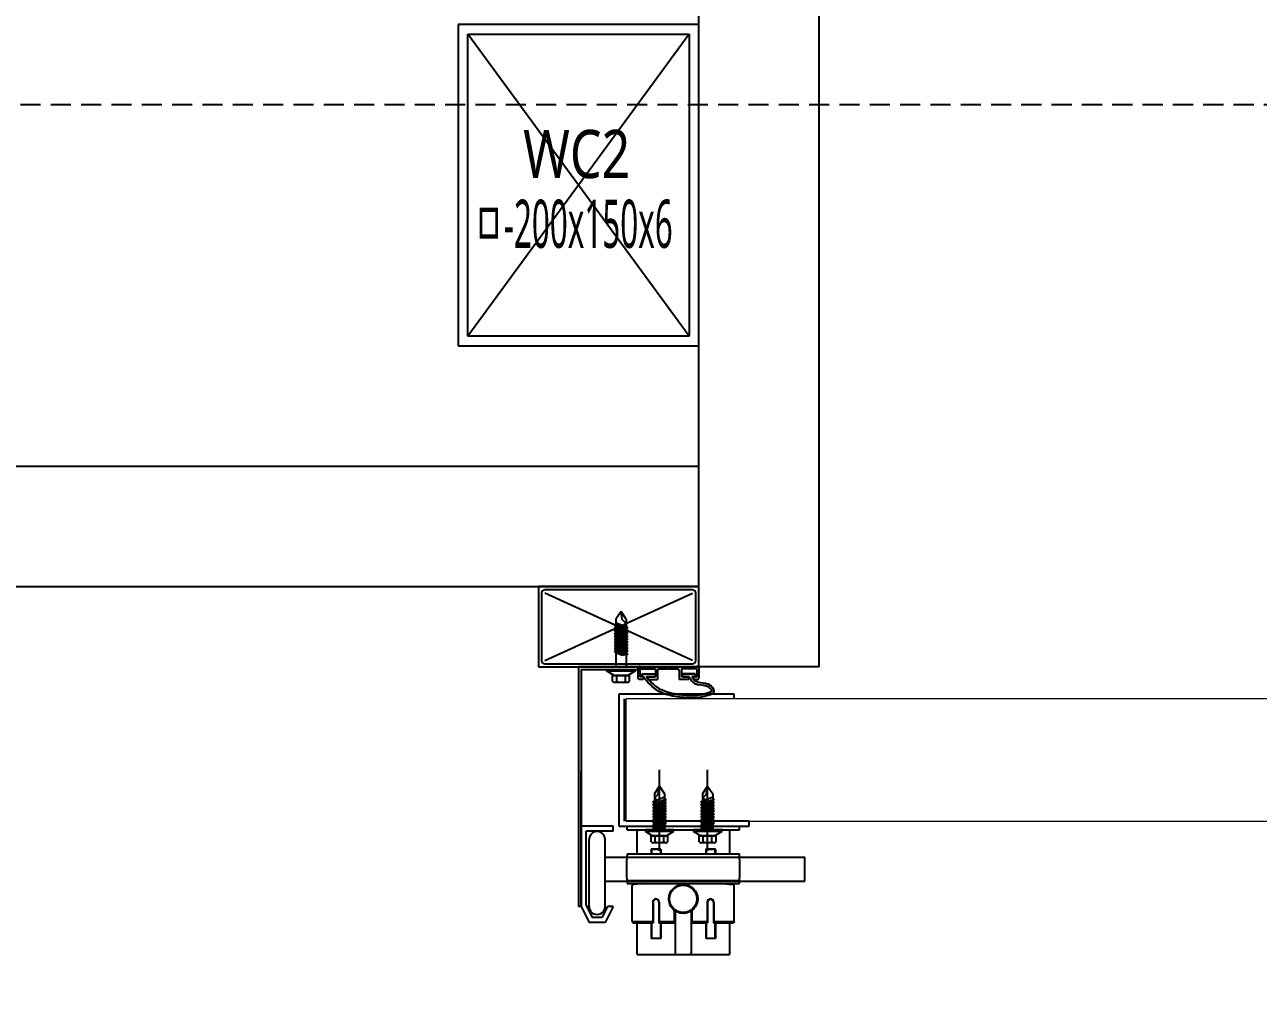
# Model space of a CAD drawing. Header units: millimetres. Extents: x 13515 to 183937, y -33900 to -660.
# Drawn here: x 119939.19 to 119951.22, y -19629.36 to -19620 of the extents above; entities that cross this region are included whole.
import ezdxf
from ezdxf.enums import TextEntityAlignment as Align

# ---------------------------------------------------------------- set-up
doc = ezdxf.new("R2010")
doc.units = ezdxf.units.MM
doc.header["$LTSCALE"] = 100
doc.header["$MEASUREMENT"] = 0
doc.header["$PDSIZE"] = -10
doc.linetypes.add('HIDDEN2', pattern=[0.1875, 0.125, -0.0625])
doc.layers.get('0').update_dxf_attribs({"linetype": 'CONTINUOUS'})
doc.layers.get('Defpoints').update_dxf_attribs({"color": 171, "linetype": 'CONTINUOUS'})
for name, color, linetype in [('ELE9', 9, 'CONTINUOUS'), ('FIN(패널-T75 글라스울)', 6, 'CONTINUOUS'), ('h COLUMN', 252, 'CONTINUOUS'), ('OVERHEAD DOOR - 1', 4, 'CONTINUOUS'), ('OVERHEAD DOOR - ETC', 252, 'CONTINUOUS')]:
    doc.layers.add(name, color=color, linetype=linetype)
doc.styles.add('TE', font='malgun_0.ttf')

# ---------------------------------------------------------------- blocks, each defined once
blk = doc.blocks.new('*U142')
at = {"color": 0, "linetype": 'ByBlock'}
for p, q in [((100, 75), (-100, 75)), ((-100, 75), (-100, -75)), ((100, -75), (100, 75)), ((-94, 69), (94, 69)), ((-94, -69), (-94, 69)), ((94, 69), (94, -69)), ((94, -69), (-94, -69)), ((-100, -75), (100, -75))]:
    blk.add_line(p, q, dxfattribs=at)
at = {"layer": 'Defpoints'}
blk.add_point((0, 0), dxfattribs=at)
blk = doc.blocks.new('WC2')
at = {"layer": 'h COLUMN', "ltscale": 0.1}
for p, q in [((69, -94), (-69, 94)), ((69, 94), (-69, -94))]:
    blk.add_line(p, q, dxfattribs=at)
at = {"layer": 'h COLUMN', "ltscale": 0.1, "rotation": 90}
blk.add_blockref('*U142', (0, 0), dxfattribs=at)
at = {"layer": 'Defpoints', "style": 'TE'}
for s, width, p in [('WC2', 0.8, (-34.44, 19.44)), ('ㅁ-200x150x6', 0.5, (-65.31, -24.04))]:
    blk.add_text(s, height=30, dxfattribs=dict(at, width=width)).set_placement(p, align=Align.MIDDLE_LEFT)
blk = doc.blocks.new('지상1층 WC 배치')
at = {"ltscale": 10000}
blk.add_blockref('WC2', (101300, -26650), dxfattribs=at)
blk = doc.blocks.new('A$Ca9da7916')
at = {"layer": 'OVERHEAD DOOR - ETC'}
h = blk.add_hatch(color=256, dxfattribs=at)
h.dxf.hatch_style = 1
edge = h.paths.add_edge_path()
edge.add_line((708.3, 7672.69), (708.3, 7670.69))
edge.add_spline(control_points=[(708.3, 7670.69), (708.83, 7671.02), (709.36, 7671.34), (709.8, 7671.69)], knot_values=[0, 0, 0, 0, 1.802776, 1.802776, 1.802776, 1.802776], degree=3, periodic=0)
edge.add_line((709.8, 7671.69), (710.01, 7671.97))
edge.add_line((710.01, 7671.97), (710.74, 7672.44))
edge.add_line((710.74, 7672.44), (711.08, 7673.32))
edge.add_line((711.08, 7673.32), (711.49, 7674.59))
edge.add_spline(control_points=[(711.49, 7674.59), (711.98, 7678.77), (712.56, 7683.66), (718.5, 7684.67), (720.03, 7680.4), (721.2, 7675.79), (721.61, 7668.04), (720.76, 7662.41), (720.23, 7658.89)], knot_values=[0, 0, 0, 0, 10.510022, 12.30215, 15.888405, 21.408051, 27.790202, 38.523805, 38.523805, 38.523805, 38.523805], degree=3, periodic=0)
edge.add_spline(control_points=[(720.23, 7658.89), (720.23, 7658.87), (719.57, 7655.66), (717.24, 7648.12), (711.5, 7643.09), (708.3, 7640.29)], knot_values=[81.368069, 81.368069, 81.368069, 81.368069, 81.427954, 91.382666, 103.911951, 103.911951, 103.911951, 103.911951], degree=3, periodic=0)
edge.add_line((708.3, 7640.29), (708.3, 7639.69))
edge.add_line((708.3, 7639.69), (706.3, 7639.69))
edge.add_line((706.3, 7639.69), (706.3, 7647.69))
edge.add_line((706.3, 7647.69), (708.3, 7647.69))
edge.add_line((708.3, 7647.69), (708.3, 7642.29))
edge.add_spline(control_points=[(708.3, 7642.29), (708.68, 7642.62), (709.06, 7642.96), (709.43, 7643.29)], knot_values=[101.110526, 101.110526, 101.110526, 101.110526, 102.614786, 102.614786, 102.614786, 102.614786], degree=3, periodic=0)
edge.add_line((709.43, 7643.29), (709.8, 7643.29))
edge.add_line((709.8, 7643.29), (709.8, 7643.63))
edge.add_spline(control_points=[(709.8, 7643.63), (709.91, 7643.73), (710.01, 7643.83), (711.3, 7645.02), (712.42, 7646.13), (713.91, 7647.88), (714.38, 7648.48), (715.24, 7649.72), (715.63, 7650.35), (716.84, 7652.61), (717.51, 7654.36), (718.28, 7657.05), (718.5, 7657.95), (718.72, 7658.95), (718.74, 7659.05), (718.76, 7659.15)], knot_values=[81.408921, 81.408921, 81.408921, 81.408921, 81.846453, 81.846453, 86.724969, 86.724969, 89.164228, 89.164228, 91.603486, 91.603486, 97.394899, 97.394899, 100.290605, 100.290605, 100.605478, 100.605478, 100.605478, 100.605478], degree=3, periodic=0)
edge.add_spline(control_points=[(718.76, 7659.15), (718.92, 7659.95), (719.06, 7660.74), (719.36, 7662.71), (719.49, 7663.87), (719.64, 7665.66), (719.69, 7666.28), (719.73, 7666.89)], knot_values=[72.981686, 72.981686, 72.981686, 72.981686, 75.56252, 75.56252, 79.405214, 79.405214, 81.408921, 81.408921, 81.408921, 81.408921], degree=3, periodic=0)
edge.add_spline(control_points=[(719.73, 7666.89), (719.79, 7667.71), (719.84, 7668.53), (719.86, 7669.44), (719.87, 7669.52), (719.87, 7669.61)], knot_values=[24.457688, 24.457688, 24.457688, 24.457688, 26.980257, 26.980257, 27.239597, 27.239597, 27.239597, 27.239597], degree=3, periodic=0)
edge.add_spline(control_points=[(719.87, 7669.61), (719.89, 7670.48), (719.88, 7671.37), (719.79, 7673.28), (719.7, 7674.31), (719.42, 7676.28), (719.24, 7677.21), (718.88, 7678.68), (718.74, 7679.17), (718.51, 7679.95), (718.43, 7680.22), (718.26, 7680.76), (718.17, 7681.04), (717.99, 7681.58), (717.89, 7681.83), (717.7, 7682.27), (717.6, 7682.45), (717.42, 7682.71), (717.34, 7682.78), (717.28, 7682.83), (717.27, 7682.84), (717.25, 7682.85), (717.24, 7682.85), (717.17, 7682.86), (717.07, 7682.87), (716.84, 7682.84), (716.7, 7682.82), (716.44, 7682.73), (716.33, 7682.68), (716.03, 7682.52), (715.88, 7682.39), (715.58, 7682.06), (715.44, 7681.84), (714.55, 7681.5), (714.39, 7680.86), (713.97, 7680.1), (713.65, 7679.43), (713.54, 7678.39), (713.4, 7677.84), (712.91, 7674.04)], knot_values=[0, 0, 0, 0, 2.699013, 2.699013, 5.918469, 5.918469, 9.137924, 9.137924, 10.747652, 10.747652, 11.552515, 11.552515, 12.357379, 12.357379, 13.187027, 13.187027, 14.016674, 14.016674, 14.846322, 14.846322, 15.271824, 15.271824, 15.697327, 15.697327, 16.368626, 16.368626, 17.039926, 17.039926, 17.711225, 17.711225, 18.939482, 18.939482, 20.167739, 20.167739, 21.883718, 21.883718, 23.599698, 23.599698, 24.457688, 24.457688, 24.457688, 24.457688], degree=3, periodic=0)
edge.add_spline(control_points=[(712.91, 7674.04), (712.78, 7673.46), (712.58, 7672.89), (712.08, 7671.99), (711.84, 7671.65), (711.42, 7671.16), (711.27, 7671), (710.95, 7670.7), (710.78, 7670.55), (710.3, 7670.18), (709.98, 7669.97), (709.47, 7669.65), (709.27, 7669.53), (708.3, 7668.69)], knot_values=[0, 0, 0, 0, 1.654202, 1.654202, 2.776859, 2.776859, 3.338188, 3.338188, 3.899517, 3.899517, 4.888564, 4.888564, 5.545615, 5.545615, 5.545615, 5.545615], degree=3, periodic=0)
edge.add_line((708.3, 7668.69), (708.3, 7664.69))
edge.add_line((708.3, 7664.69), (706.3, 7664.69))
edge.add_line((706.3, 7664.69), (706.3, 7672.69))
edge.add_line((706.3, 7672.69), (708.3, 7672.69))
at = {"layer": 'FIN(패널-T75 글라스울)'}
for p, q in [((702, 7750), (227, 7750)), ((702, 7750), (702, 7675)), ((702, 7675), (227, 7675)), ((577, 6725), (577, 7675)), ((652, 6725), (652, 7675))]:
    blk.add_line(p, q, dxfattribs=at)
at = {"layer": 'OVERHEAD DOOR - 1', "lineweight": 0}
for p, q in [((722, 10170.4), (722, 7629.6)), ((798, 7629.6), (798, 10170.4)), ((798, 7629.6), (722, 7629.6))]:
    blk.add_line(p, q, dxfattribs=at)
at = {"layer": 'OVERHEAD DOOR - ETC'}
for p, q in [((835.5, 7740.91), (820.5, 7740.91)), ((820.5, 7700.25), (820.5, 7740.91)), ((835.5, 7700.25), (835.5, 7740.91)), ((798, 7706.24), (798, 7629.6)), ((801.2, 7706.24), (798, 7706.24)), ((801.2, 7625.4), (801.2, 7706.24)), ((801.2, 7630.25), (801.2, 7700.25)), ((803.5, 7700.25), (801.2, 7700.25)), ((803.5, 7630.25), (803.5, 7700.25)), ((818.5, 7630.25), (818.5, 7700.25)), ((820.5, 7630.65), (820.5, 7700.25)), ((820.5, 7630.25), (820.5, 7700.25)), ((835, 7630.25), (835, 7700.25)), ((835.5, 7630.65), (835.5, 7700.25)), ((837, 7630.25), (837, 7700.25)), ((718.8, 7625.4), (718.8, 7696.79)), ((718.8, 7696.79), (722, 7696.79)), ((803.5, 7694), (818.5, 7694)), ((803.5, 7694), (804.5, 7694)), ((837, 7689.58), (837.45, 7696.24)), ((837.12, 7694), (837, 7694)), ((860.5, 7697), (838.41, 7697)), ((860.5, 7684.05), (860.5, 7697)), ((860.5, 7697), (861.5, 7696.53)), ((861.5, 7684.05), (861.5, 7696.53)), ((861.5, 7694), (881.2, 7694)), ((881.2, 7636.5), (881.2, 7694)), ((776.33, 7680.45), (781.13, 7683.6)), ((781.13, 7683.6), (784.6, 7683.6)), ((783.17, 7683.6), (784.98, 7679.31)), ((784.6, 7684.6), (783.8, 7683.6)), ((784.2, 7683.6), (784.6, 7684.6)), ((784.6, 7684.6), (788.02, 7676.3)), ((784.6, 7684.6), (788.02, 7676.3)), ((784.6, 7683.6), (784.6, 7684.6)), ((784.6, 7684.6), (785.41, 7683.6)), ((787.22, 7677.3), (784.6, 7683.6)), ((785.41, 7683.6), (786.44, 7683.6)), ((785.41, 7683.6), (788.02, 7677.3)), ((786.44, 7684.6), (785.63, 7683.6)), ((786.04, 7683.6), (786.44, 7684.6)), ((786.44, 7684.6), (789.86, 7676.3)), ((786.44, 7684.6), (789.86, 7676.3)), ((786.44, 7683.6), (786.44, 7684.6)), ((786.44, 7684.6), (787.24, 7683.6)), ((789.05, 7677.3), (786.44, 7683.6)), ((787.24, 7683.6), (788.27, 7683.6)), ((787.24, 7683.6), (789.86, 7677.3)), ((788.27, 7684.6), (787.47, 7683.6)), ((787.87, 7683.6), (788.27, 7684.6)), ((788.27, 7684.6), (791.69, 7676.3)), ((788.27, 7684.6), (791.69, 7676.3)), ((788.27, 7683.6), (788.27, 7684.6)), ((788.27, 7684.6), (789.07, 7683.6)), ((790.88, 7677.3), (788.27, 7683.6)), ((789.07, 7683.6), (790.1, 7683.6)), ((789.07, 7683.6), (791.69, 7677.3)), ((790.1, 7684.6), (789.3, 7683.6)), ((789.7, 7683.6), (790.1, 7684.6)), ((790.1, 7684.6), (793.52, 7676.3)), ((790.1, 7684.6), (793.52, 7676.3)), ((790.1, 7683.6), (790.1, 7684.6)), ((790.1, 7684.6), (790.91, 7683.6)), ((792.72, 7677.3), (790.1, 7683.6)), ((790.91, 7683.6), (791.94, 7683.6)), ((790.91, 7683.6), (793.52, 7677.3)), ((791.94, 7684.6), (791.13, 7683.6)), ((791.53, 7683.6), (791.94, 7684.6)), ((791.94, 7684.6), (795.35, 7676.3)), ((791.94, 7684.6), (795.35, 7676.3)), ((791.94, 7683.6), (791.94, 7684.6)), ((791.94, 7684.6), (792.74, 7683.6)), ((794.55, 7677.3), (791.94, 7683.6)), ((792.74, 7683.6), (793.77, 7683.6)), ((792.74, 7683.6), (795.35, 7677.3)), ((793.77, 7684.6), (792.97, 7683.6)), ((793.37, 7683.6), (793.77, 7684.6)), ((793.77, 7684.6), (797.19, 7676.3)), ((793.77, 7684.6), (797.19, 7676.3)), ((793.77, 7683.6), (793.77, 7684.6)), ((793.77, 7684.6), (794.57, 7683.6)), ((796.38, 7677.3), (793.77, 7683.6)), ((794.57, 7683.6), (795.6, 7683.6)), ((794.57, 7683.6), (797.19, 7677.3)), ((795.6, 7684.6), (794.8, 7683.6)), ((795.2, 7683.6), (795.6, 7684.6)), ((795.6, 7684.6), (799.02, 7676.3)), ((795.6, 7684.6), (799.02, 7676.3)), ((795.6, 7683.6), (795.6, 7684.6)), ((795.6, 7684.6), (796.41, 7683.6)), ((798.22, 7677.3), (795.6, 7683.6)), ((796.41, 7683.6), (797.44, 7683.6)), ((796.41, 7683.6), (799.02, 7677.3)), ((797.44, 7684.6), (796.63, 7683.6)), ((797.03, 7683.6), (797.44, 7684.6)), ((797.44, 7684.6), (800.85, 7676.3)), ((797.44, 7684.6), (800.85, 7676.3)), ((797.44, 7683.6), (797.44, 7684.6)), ((797.44, 7684.6), (798.24, 7683.6)), ((800.05, 7677.3), (797.44, 7683.6)), ((798.24, 7683.6), (799.27, 7683.6)), ((798.24, 7683.6), (800.85, 7677.3)), ((799.27, 7684.6), (798.46, 7683.6)), ((798.87, 7683.6), (799.27, 7684.6)), ((799.27, 7684.6), (802.69, 7676.3)), ((799.27, 7684.6), (802.69, 7676.3)), ((799.27, 7683.6), (799.27, 7684.6)), ((799.27, 7684.6), (800.07, 7683.6)), ((801.88, 7677.3), (799.27, 7683.6)), ((800.07, 7683.6), (801.1, 7683.6)), ((800.07, 7683.6), (802.69, 7677.3)), ((801.1, 7684.6), (800.3, 7683.6)), ((800.7, 7683.6), (801.1, 7684.6)), ((801.1, 7684.6), (803.5, 7678.7)), ((801.1, 7683.6), (801.1, 7684.6)), ((801.1, 7684.6), (801.91, 7683.6)), ((803.5, 7677.82), (801.1, 7683.6)), ((801.91, 7683.6), (803.5, 7683.6)), ((801.91, 7683.6), (803.5, 7679.75)), ((804.3, 7689.45), (803.5, 7689.45)), ((803.5, 7689.45), (803.5, 7671.45)), ((807.3, 7684.75), (804.3, 7689.45)), ((804.3, 7689.45), (804.3, 7671.45)), ((804.3, 7671.45), (804.3, 7689.45)), ((811, 7685.7), (807.3, 7685.7)), ((807.3, 7685.7), (807.3, 7675.2)), ((807.3, 7676.15), (807.3, 7684.75)), ((811.5, 7684.52), (811.5, 7676.38)), ((815.5, 7685.25), (815.5, 7679.25)), ((815.5, 7685.25), (818.5, 7685.25)), ((815.75, 7685), (815.75, 7679.5)), ((815.75, 7685), (818.5, 7685)), ((848.5, 7684.25), (861.5, 7684.25)), ((848.5, 7684.05), (861.5, 7684.05)), ((861.5, 7685.25), (871.2, 7685.25)), ((861.5, 7685), (870.95, 7685)), ((870.95, 7679.5), (870.95, 7685)), ((871.2, 7685.25), (871.2, 7679.25)), ((816.5, 7680.45), (766.15, 7680.45)), ((781.31, 7679.72), (776.33, 7680.45)), ((781.13, 7677.3), (776.33, 7680.45)), ((781.13, 7677.3), (785.39, 7677.3)), ((783.81, 7677.3), (781.31, 7679.72)), ((784.98, 7679.31), (783.81, 7677.3)), ((784.95, 7679.31), (786.19, 7676.3)), ((784.95, 7679.31), (786.19, 7676.3)), ((784.95, 7678.31), (784.95, 7679.31)), ((784.95, 7679.31), (785.75, 7678.31)), ((785.39, 7677.3), (784.95, 7678.31)), ((786.19, 7676.3), (785.39, 7677.3)), ((785.75, 7678.31), (786.19, 7677.3)), ((786.19, 7677.3), (787.22, 7677.3)), ((786.59, 7677.3), (786.19, 7676.3)), ((786.19, 7676.3), (786.99, 7677.3)), ((786.19, 7677.3), (786.19, 7676.3)), ((788.02, 7676.3), (787.22, 7677.3)), ((788.02, 7677.3), (789.05, 7677.3)), ((788.42, 7677.3), (788.02, 7676.3)), ((788.02, 7676.3), (788.83, 7677.3)), ((788.02, 7677.3), (788.02, 7676.3)), ((789.86, 7676.3), (789.05, 7677.3)), ((789.86, 7677.3), (790.88, 7677.3)), ((790.26, 7677.3), (789.86, 7676.3)), ((789.86, 7676.3), (790.66, 7677.3)), ((789.86, 7677.3), (789.86, 7676.3)), ((791.69, 7676.3), (790.88, 7677.3)), ((791.69, 7677.3), (792.72, 7677.3)), ((792.09, 7677.3), (791.69, 7676.3)), ((791.69, 7676.3), (792.49, 7677.3)), ((791.69, 7677.3), (791.69, 7676.3)), ((793.52, 7676.3), (792.72, 7677.3)), ((793.52, 7677.3), (794.55, 7677.3)), ((793.92, 7677.3), (793.52, 7676.3)), ((793.52, 7676.3), (794.33, 7677.3)), ((793.52, 7677.3), (793.52, 7676.3)), ((795.35, 7676.3), (794.55, 7677.3)), ((795.35, 7677.3), (796.38, 7677.3)), ((795.76, 7677.3), (795.35, 7676.3)), ((795.35, 7676.3), (796.16, 7677.3)), ((795.35, 7677.3), (795.35, 7676.3)), ((797.19, 7676.3), (796.38, 7677.3)), ((797.19, 7677.3), (798.22, 7677.3)), ((797.59, 7677.3), (797.19, 7676.3)), ((797.19, 7676.3), (797.99, 7677.3)), ((797.19, 7677.3), (797.19, 7676.3)), ((799.02, 7676.3), (798.22, 7677.3)), ((799.02, 7677.3), (800.05, 7677.3)), ((799.42, 7677.3), (799.02, 7676.3)), ((799.02, 7676.3), (799.82, 7677.3)), ((799.02, 7677.3), (799.02, 7676.3)), ((800.85, 7676.3), (800.05, 7677.3)), ((800.85, 7677.3), (801.88, 7677.3)), ((801.26, 7677.3), (800.85, 7676.3)), ((800.85, 7676.3), (801.66, 7677.3)), ((800.85, 7677.3), (800.85, 7676.3)), ((802.69, 7676.3), (801.88, 7677.3)), ((802.69, 7677.3), (803.5, 7677.3)), ((803.09, 7677.3), (802.69, 7676.3)), ((802.69, 7676.3), (803.49, 7677.3)), ((802.69, 7677.3), (802.69, 7676.3)), ((804.3, 7671.45), (807.3, 7676.15)), ((811, 7683.16), (807.3, 7683.16)), ((811, 7677.74), (807.3, 7677.74)), ((815.5, 7679.25), (818.5, 7679.25)), ((815.75, 7679.5), (818.5, 7679.5)), ((848.5, 7680.45), (861.5, 7680.45)), ((848.5, 7680.25), (861.5, 7680.25)), ((860.5, 7670.75), (860.5, 7680.45)), ((861.5, 7670.75), (861.5, 7680.45)), ((861.5, 7679.5), (870.95, 7679.5)), ((861.5, 7679.25), (871.2, 7679.25)), ((702, 7675), (652, 7675)), ((652, 7675), (652, 7575)), ((654, 7671), (654, 7579)), ((698, 7673), (656, 7673)), ((698, 7579), (656, 7671)), ((698, 7671), (656, 7579)), ((700, 7579), (700, 7671)), ((702, 7575), (702, 7675)), ((702, 7674.99), (708.8, 7674.99)), ((702, 7674.99), (702, 7674.55)), ((702, 7673.44), (702, 7638.55)), ((703.3, 7673.69), (708.3, 7673.69)), ((703.3, 7673.69), (703.3, 7664.09)), ((706.3, 7672.69), (706.3, 7664.69)), ((706.3, 7672.69), (708.3, 7672.69)), ((706.3, 7672.69), (708.3, 7672.69)), ((706.3, 7664.69), (706.3, 7672.69)), ((706.3, 7672.69), (708.3, 7672.69)), ((706.3, 7664.69), (706.3, 7672.69)), ((708.3, 7671.69), (708.3, 7673.69)), ((708.3, 7670.69), (708.3, 7672.69)), ((708.3, 7672.69), (708.3, 7670.69)), ((708.3, 7672.69), (708.3, 7670.69)), ((708.3, 7671.69), (709.8, 7671.69)), ((708.3, 7668.69), (708.3, 7664.09)), ((708.3, 7668.69), (709.8, 7668.69)), ((708.3, 7664.69), (708.3, 7668.69)), ((708.3, 7668.69), (708.3, 7664.69)), ((708.3, 7668.69), (708.3, 7664.69)), ((709.8, 7671.69), (709.8, 7673.99)), ((710.01, 7671.97), (709.8, 7671.69)), ((709.8, 7668.69), (709.8, 7662.79)), ((710.74, 7672.44), (710.01, 7671.97)), ((711.08, 7673.32), (710.74, 7672.44)), ((711.49, 7674.59), (711.08, 7673.32)), ((803.5, 7671.45), (804.3, 7671.45)), ((811, 7675.2), (807.3, 7675.2)), ((861.5, 7670.75), (853.63, 7670.75)), ((853.98, 7670.25), (880.2, 7670.25)), ((881.2, 7661.25), (881.2, 7669.25)), ((703.3, 7664.09), (708.3, 7664.09)), ((703.3, 7656.49), (703.3, 7661.79)), ((704.3, 7662.79), (709.8, 7662.79)), ((706.3, 7664.69), (708.3, 7664.69)), ((708.3, 7664.69), (706.3, 7664.69)), ((708.3, 7664.69), (706.3, 7664.69)), ((703, 7655.99), (703.3, 7656.49)), ((703.3, 7655.49), (703, 7655.99)), ((703.3, 7650.19), (703.3, 7655.49)), ((776.33, 7650.45), (781.13, 7653.6)), ((781.13, 7653.6), (784.6, 7653.6)), ((783.17, 7653.6), (784.98, 7649.31)), ((784.6, 7654.6), (783.8, 7653.6)), ((784.2, 7653.6), (784.6, 7654.6)), ((784.6, 7654.6), (788.02, 7646.3)), ((784.6, 7654.6), (788.02, 7646.3)), ((784.6, 7653.6), (784.6, 7654.6)), ((784.6, 7654.6), (785.41, 7653.6)), ((787.22, 7647.3), (784.6, 7653.6)), ((785.41, 7653.6), (786.44, 7653.6)), ((785.41, 7653.6), (788.02, 7647.3)), ((786.44, 7654.6), (785.63, 7653.6)), ((786.04, 7653.6), (786.44, 7654.6)), ((786.44, 7654.6), (789.86, 7646.3)), ((786.44, 7654.6), (789.86, 7646.3)), ((786.44, 7653.6), (786.44, 7654.6)), ((786.44, 7654.6), (787.24, 7653.6)), ((789.05, 7647.3), (786.44, 7653.6)), ((787.24, 7653.6), (788.27, 7653.6)), ((787.24, 7653.6), (789.86, 7647.3)), ((788.27, 7654.6), (787.47, 7653.6)), ((787.87, 7653.6), (788.27, 7654.6)), ((788.27, 7654.6), (791.69, 7646.3)), ((788.27, 7654.6), (791.69, 7646.3)), ((788.27, 7653.6), (788.27, 7654.6)), ((788.27, 7654.6), (789.07, 7653.6)), ((790.88, 7647.3), (788.27, 7653.6)), ((789.07, 7653.6), (790.1, 7653.6)), ((789.07, 7653.6), (791.69, 7647.3)), ((790.1, 7654.6), (789.3, 7653.6)), ((789.7, 7653.6), (790.1, 7654.6)), ((790.1, 7654.6), (793.52, 7646.3)), ((790.1, 7654.6), (793.52, 7646.3)), ((790.1, 7653.6), (790.1, 7654.6)), ((790.1, 7654.6), (790.91, 7653.6)), ((792.72, 7647.3), (790.1, 7653.6)), ((790.91, 7653.6), (791.94, 7653.6)), ((790.91, 7653.6), (793.52, 7647.3)), ((791.94, 7654.6), (791.13, 7653.6)), ((791.53, 7653.6), (791.94, 7654.6)), ((791.94, 7654.6), (795.35, 7646.3)), ((791.94, 7654.6), (795.35, 7646.3)), ((791.94, 7653.6), (791.94, 7654.6)), ((791.94, 7654.6), (792.74, 7653.6)), ((794.55, 7647.3), (791.94, 7653.6)), ((792.74, 7653.6), (793.77, 7653.6)), ((792.74, 7653.6), (795.35, 7647.3)), ((793.77, 7654.6), (792.97, 7653.6)), ((793.37, 7653.6), (793.77, 7654.6)), ((793.77, 7654.6), (797.19, 7646.3)), ((793.77, 7654.6), (797.19, 7646.3)), ((793.77, 7653.6), (793.77, 7654.6)), ((793.77, 7654.6), (794.57, 7653.6)), ((796.38, 7647.3), (793.77, 7653.6)), ((794.57, 7653.6), (795.6, 7653.6)), ((794.57, 7653.6), (797.19, 7647.3)), ((795.6, 7654.6), (794.8, 7653.6)), ((795.2, 7653.6), (795.6, 7654.6)), ((795.6, 7654.6), (799.02, 7646.3)), ((795.6, 7654.6), (799.02, 7646.3)), ((795.6, 7653.6), (795.6, 7654.6)), ((795.6, 7654.6), (796.41, 7653.6)), ((798.22, 7647.3), (795.6, 7653.6)), ((796.41, 7653.6), (797.44, 7653.6)), ((796.41, 7653.6), (799.02, 7647.3)), ((797.44, 7654.6), (796.63, 7653.6)), ((797.03, 7653.6), (797.44, 7654.6)), ((797.44, 7654.6), (800.85, 7646.3)), ((797.44, 7654.6), (800.85, 7646.3)), ((797.44, 7653.6), (797.44, 7654.6)), ((797.44, 7654.6), (798.24, 7653.6)), ((800.05, 7647.3), (797.44, 7653.6)), ((798.24, 7653.6), (799.27, 7653.6)), ((798.24, 7653.6), (800.85, 7647.3)), ((799.27, 7654.6), (798.46, 7653.6)), ((798.87, 7653.6), (799.27, 7654.6)), ((799.27, 7654.6), (802.69, 7646.3)), ((799.27, 7654.6), (802.69, 7646.3)), ((799.27, 7653.6), (799.27, 7654.6)), ((799.27, 7654.6), (800.07, 7653.6)), ((801.88, 7647.3), (799.27, 7653.6)), ((800.07, 7653.6), (801.1, 7653.6)), ((800.07, 7653.6), (802.69, 7647.3)), ((801.1, 7654.6), (800.3, 7653.6)), ((800.7, 7653.6), (801.1, 7654.6)), ((801.1, 7654.6), (803.5, 7648.7)), ((801.1, 7653.6), (801.1, 7654.6)), ((801.1, 7654.6), (801.91, 7653.6)), ((803.5, 7647.82), (801.1, 7653.6)), ((801.91, 7653.6), (803.5, 7653.6)), ((801.91, 7653.6), (803.5, 7649.75)), ((804.3, 7659.45), (803.5, 7659.45)), ((803.5, 7659.45), (803.5, 7641.45)), ((807.3, 7654.75), (804.3, 7659.45)), ((804.3, 7659.45), (804.3, 7641.45)), ((804.3, 7641.45), (804.3, 7659.45)), ((811, 7655.7), (807.3, 7655.7)), ((807.3, 7655.7), (807.3, 7645.2)), ((807.3, 7646.15), (807.3, 7654.75)), ((811, 7653.16), (807.3, 7653.16)), ((811.5, 7654.52), (811.5, 7646.38)), ((861.5, 7659.75), (853.63, 7659.75)), ((853.98, 7660.25), (880.2, 7660.25)), ((860.5, 7650.05), (860.5, 7659.75)), ((861.5, 7650.05), (861.5, 7659.75)), ((702, 7647.96), (702, 7600)), ((703.3, 7647.89), (708.3, 7647.89)), ((703.3, 7638.29), (703.3, 7647.89)), ((704.3, 7649.19), (709.8, 7649.19)), ((706.3, 7639.69), (706.3, 7647.69)), ((706.3, 7647.69), (708.3, 7647.69)), ((706.3, 7639.69), (706.3, 7647.69)), ((706.3, 7647.69), (708.3, 7647.69)), ((706.3, 7639.69), (706.3, 7647.69)), ((706.3, 7647.69), (708.3, 7647.69)), ((708.3, 7643.29), (708.3, 7647.89)), ((708.3, 7647.69), (708.3, 7642.29)), ((708.3, 7647.69), (708.3, 7642.29)), ((708.3, 7647.69), (708.3, 7642.29)), ((709.8, 7643.29), (709.8, 7649.19)), ((816.5, 7650.45), (766.15, 7650.45)), ((781.31, 7649.72), (776.33, 7650.45)), ((781.13, 7647.3), (776.33, 7650.45)), ((781.13, 7647.3), (785.39, 7647.3)), ((783.81, 7647.3), (781.31, 7649.72)), ((784.98, 7649.31), (783.81, 7647.3)), ((784.95, 7649.31), (786.19, 7646.3)), ((784.95, 7649.31), (786.19, 7646.3)), ((784.95, 7648.31), (784.95, 7649.31)), ((784.95, 7649.31), (785.75, 7648.31)), ((785.39, 7647.3), (784.95, 7648.31)), ((786.19, 7646.3), (785.39, 7647.3)), ((785.75, 7648.31), (786.19, 7647.3)), ((786.19, 7647.3), (787.22, 7647.3)), ((786.59, 7647.3), (786.19, 7646.3)), ((786.19, 7646.3), (786.99, 7647.3)), ((786.19, 7647.3), (786.19, 7646.3)), ((788.02, 7646.3), (787.22, 7647.3)), ((788.02, 7647.3), (789.05, 7647.3)), ((788.42, 7647.3), (788.02, 7646.3)), ((788.02, 7646.3), (788.83, 7647.3)), ((788.02, 7647.3), (788.02, 7646.3)), ((789.86, 7646.3), (789.05, 7647.3)), ((789.86, 7647.3), (790.88, 7647.3)), ((790.26, 7647.3), (789.86, 7646.3)), ((789.86, 7646.3), (790.66, 7647.3)), ((789.86, 7647.3), (789.86, 7646.3)), ((791.69, 7646.3), (790.88, 7647.3)), ((791.69, 7647.3), (792.72, 7647.3)), ((792.09, 7647.3), (791.69, 7646.3)), ((791.69, 7646.3), (792.49, 7647.3)), ((791.69, 7647.3), (791.69, 7646.3)), ((793.52, 7646.3), (792.72, 7647.3)), ((793.52, 7647.3), (794.55, 7647.3)), ((793.92, 7647.3), (793.52, 7646.3)), ((793.52, 7646.3), (794.33, 7647.3)), ((793.52, 7647.3), (793.52, 7646.3)), ((795.35, 7646.3), (794.55, 7647.3)), ((795.35, 7647.3), (796.38, 7647.3)), ((795.76, 7647.3), (795.35, 7646.3)), ((795.35, 7646.3), (796.16, 7647.3)), ((795.35, 7647.3), (795.35, 7646.3)), ((797.19, 7646.3), (796.38, 7647.3)), ((797.19, 7647.3), (798.22, 7647.3)), ((797.59, 7647.3), (797.19, 7646.3)), ((797.19, 7646.3), (797.99, 7647.3)), ((797.19, 7647.3), (797.19, 7646.3)), ((799.02, 7646.3), (798.22, 7647.3)), ((799.02, 7647.3), (800.05, 7647.3)), ((799.42, 7647.3), (799.02, 7646.3)), ((799.02, 7646.3), (799.82, 7647.3)), ((799.02, 7647.3), (799.02, 7646.3)), ((800.85, 7646.3), (800.05, 7647.3)), ((800.85, 7647.3), (801.88, 7647.3)), ((801.26, 7647.3), (800.85, 7646.3)), ((800.85, 7646.3), (801.66, 7647.3)), ((800.85, 7647.3), (800.85, 7646.3)), ((802.69, 7646.3), (801.88, 7647.3)), ((802.69, 7647.3), (803.5, 7647.3)), ((803.09, 7647.3), (802.69, 7646.3)), ((802.69, 7646.3), (803.49, 7647.3)), ((802.69, 7647.3), (802.69, 7646.3)), ((804.3, 7641.45), (807.3, 7646.15)), ((811, 7647.74), (807.3, 7647.74)), ((811, 7645.2), (807.3, 7645.2)), ((815.5, 7651.25), (815.5, 7645.25)), ((815.5, 7651.25), (818.5, 7651.25)), ((815.5, 7645.25), (818.5, 7645.25)), ((815.75, 7651), (815.75, 7645.5)), ((815.75, 7651), (818.5, 7651)), ((815.75, 7645.5), (818.5, 7645.5)), ((848.5, 7650.25), (861.5, 7650.25)), ((848.5, 7650.05), (861.5, 7650.05)), ((848.5, 7646.45), (861.5, 7646.45)), ((848.5, 7646.25), (861.5, 7646.25)), ((860.5, 7633.5), (860.5, 7646.45)), ((861.5, 7651.25), (871.2, 7651.25)), ((861.5, 7651), (870.95, 7651)), ((861.5, 7633.97), (861.5, 7646.45)), ((861.5, 7645.5), (870.95, 7645.5)), ((861.5, 7645.25), (871.2, 7645.25)), ((870.95, 7645.5), (870.95, 7651)), ((871.2, 7651.25), (871.2, 7645.25)), ((703.6, 7638.5), (702, 7638.5)), ((703.3, 7638.29), (708.3, 7638.29)), ((703.6, 7601.6), (703.6, 7638.5)), ((706.3, 7639.69), (708.3, 7639.69)), ((708.3, 7639.69), (706.3, 7639.69)), ((708.3, 7639.69), (706.3, 7639.69)), ((708.3, 7643.29), (709.8, 7643.29)), ((708.3, 7640.29), (708.3, 7638.29)), ((708.3, 7640.29), (709.8, 7640.29)), ((708.3, 7640.29), (708.3, 7639.69)), ((708.3, 7640.29), (708.3, 7639.69)), ((708.3, 7640.29), (708.3, 7639.69)), ((709.43, 7643.29), (709.8, 7643.29)), ((709.43, 7643.29), (709.8, 7643.29)), ((709.8, 7643.29), (709.8, 7643.63)), ((709.8, 7643.29), (709.8, 7643.63)), ((709.8, 7640.29), (709.8, 7637.99)), ((803.5, 7641.45), (804.3, 7641.45)), ((837, 7640.92), (837.45, 7634.26)), ((675.83, 7622.35), (679.24, 7630.65)), ((675.83, 7622.35), (679.24, 7630.65)), ((676.17, 7627.64), (677.41, 7630.65)), ((676.17, 7627.64), (677.41, 7630.65)), ((677.41, 7630.65), (676.61, 7629.65)), ((677.41, 7629.65), (677.41, 7630.65)), ((677.81, 7629.65), (677.41, 7630.65)), ((677.41, 7630.65), (678.21, 7629.65)), ((677.66, 7622.35), (681.08, 7630.65)), ((677.66, 7622.35), (681.08, 7630.65)), ((679.24, 7630.65), (678.44, 7629.65)), ((679.65, 7629.65), (679.24, 7630.65)), ((679.24, 7630.65), (680.05, 7629.65)), ((679.24, 7629.65), (679.24, 7630.65)), ((679.49, 7622.35), (682.91, 7630.65)), ((679.49, 7622.35), (682.91, 7630.65)), ((681.08, 7630.65), (680.27, 7629.65)), ((681.48, 7629.65), (681.08, 7630.65)), ((681.08, 7630.65), (681.88, 7629.65)), ((681.08, 7629.65), (681.08, 7630.65)), ((681.33, 7622.35), (684.74, 7630.65)), ((681.33, 7622.35), (684.74, 7630.65)), ((682.91, 7630.65), (682.11, 7629.65)), ((682.91, 7629.65), (682.91, 7630.65)), ((683.31, 7629.65), (682.91, 7630.65)), ((682.91, 7630.65), (683.71, 7629.65)), ((683.16, 7622.35), (686.58, 7630.65)), ((683.16, 7622.35), (686.58, 7630.65)), ((684.74, 7630.65), (683.94, 7629.65)), ((685.14, 7629.65), (684.74, 7630.65)), ((684.74, 7630.65), (685.55, 7629.65)), ((684.74, 7629.65), (684.74, 7630.65)), ((684.99, 7622.35), (688.41, 7630.65)), ((684.99, 7622.35), (688.41, 7630.65)), ((686.58, 7630.65), (685.77, 7629.65)), ((686.98, 7629.65), (686.58, 7630.65)), ((686.58, 7630.65), (687.38, 7629.65)), ((686.58, 7629.65), (686.58, 7630.65)), ((686.82, 7622.35), (690.24, 7630.65)), ((686.82, 7622.35), (690.24, 7630.65)), ((688.41, 7630.65), (687.6, 7629.65)), ((688.81, 7629.65), (688.41, 7630.65)), ((688.41, 7630.65), (689.21, 7629.65)), ((688.41, 7629.65), (688.41, 7630.65)), ((688.66, 7622.35), (692.07, 7630.65)), ((688.66, 7622.35), (692.07, 7630.65)), ((690.24, 7630.65), (689.44, 7629.65)), ((690.64, 7629.65), (690.24, 7630.65)), ((690.24, 7630.65), (691.05, 7629.65)), ((690.24, 7629.65), (690.24, 7630.65)), ((690.49, 7622.35), (693.91, 7630.65)), ((690.49, 7622.35), (693.91, 7630.65)), ((692.07, 7630.65), (691.27, 7629.65)), ((692.48, 7629.65), (692.07, 7630.65)), ((692.07, 7630.65), (692.88, 7629.65)), ((692.07, 7629.65), (692.07, 7630.65)), ((693.91, 7630.65), (693.1, 7629.65)), ((694.31, 7629.65), (693.91, 7630.65)), ((693.91, 7630.65), (694.71, 7629.65)), ((693.91, 7629.65), (693.91, 7630.65)), ((702, 7636.99), (702, 7637.43)), ((702, 7636.99), (708.8, 7636.99)), ((703.6, 7617.5), (703.6, 7635.5)), ((703.6, 7635.5), (704.4, 7635.5)), ((704.4, 7635.5), (704.4, 7617.5)), ((704.4, 7617.5), (704.4, 7635.5)), ((704.4, 7635.5), (707.4, 7630.8)), ((707.4, 7621.25), (707.4, 7631.75)), ((711.1, 7631.75), (707.4, 7631.75)), ((707.4, 7630.8), (707.4, 7622.2)), ((711.6, 7622.43), (711.6, 7630.57)), ((803.5, 7630.25), (801.2, 7630.25)), ((803.5, 7636.5), (804.5, 7636.5)), ((818.5, 7636.5), (804.5, 7636.5)), ((820.5, 7617.95), (820.5, 7630.65)), ((835.5, 7617.95), (835.5, 7630.65)), ((837.12, 7636.5), (837, 7636.5)), ((860.5, 7633.5), (838.41, 7633.5)), ((860.5, 7633.5), (861.5, 7633.97)), ((881.2, 7636.5), (861.5, 7636.5)), ((672.35, 7629.65), (667.55, 7626.5)), ((672.53, 7627.23), (667.55, 7626.5)), ((667.55, 7626.5), (672.35, 7623.35)), ((672.35, 7629.65), (676.61, 7629.65)), ((672.35, 7623.35), (675.83, 7623.35)), ((675.03, 7629.65), (672.53, 7627.23)), ((674.4, 7623.35), (676.2, 7627.64)), ((675.83, 7622.35), (675.02, 7623.35)), ((676.2, 7627.64), (675.03, 7629.65)), ((675.42, 7623.35), (675.83, 7622.35)), ((678.44, 7629.65), (675.83, 7623.35)), ((675.83, 7623.35), (675.83, 7622.35)), ((675.83, 7622.35), (676.63, 7623.35)), ((676.61, 7629.65), (676.17, 7628.64)), ((676.17, 7628.64), (676.17, 7627.64)), ((676.17, 7627.64), (676.98, 7628.64)), ((676.63, 7623.35), (679.24, 7629.65)), ((676.63, 7623.35), (677.66, 7623.35)), ((677.66, 7622.35), (676.86, 7623.35)), ((676.98, 7628.64), (677.41, 7629.65)), ((677.26, 7623.35), (677.66, 7622.35)), ((677.41, 7629.65), (678.44, 7629.65)), ((680.27, 7629.65), (677.66, 7623.35)), ((677.66, 7623.35), (677.66, 7622.35)), ((677.66, 7622.35), (678.46, 7623.35)), ((678.46, 7623.35), (681.08, 7629.65)), ((678.46, 7623.35), (679.49, 7623.35)), ((679.49, 7622.35), (678.69, 7623.35)), ((679.09, 7623.35), (679.49, 7622.35)), ((679.24, 7629.65), (680.27, 7629.65)), ((682.11, 7629.65), (679.49, 7623.35)), ((679.49, 7623.35), (679.49, 7622.35)), ((679.49, 7622.35), (680.3, 7623.35)), ((680.3, 7623.35), (682.91, 7629.65)), ((680.3, 7623.35), (681.33, 7623.35)), ((681.33, 7622.35), (680.52, 7623.35)), ((680.92, 7623.35), (681.33, 7622.35)), ((681.08, 7629.65), (682.11, 7629.65)), ((683.94, 7629.65), (681.33, 7623.35)), ((681.33, 7623.35), (681.33, 7622.35)), ((681.33, 7622.35), (682.13, 7623.35)), ((682.13, 7623.35), (684.74, 7629.65)), ((682.13, 7623.35), (683.16, 7623.35)), ((683.16, 7622.35), (682.35, 7623.35)), ((682.76, 7623.35), (683.16, 7622.35)), ((682.91, 7629.65), (683.94, 7629.65)), ((685.77, 7629.65), (683.16, 7623.35)), ((683.16, 7623.35), (683.16, 7622.35)), ((683.16, 7622.35), (683.96, 7623.35)), ((683.96, 7623.35), (686.58, 7629.65)), ((683.96, 7623.35), (684.99, 7623.35)), ((684.99, 7622.35), (684.19, 7623.35)), ((684.59, 7623.35), (684.99, 7622.35)), ((684.74, 7629.65), (685.77, 7629.65)), ((687.6, 7629.65), (684.99, 7623.35)), ((684.99, 7623.35), (684.99, 7622.35)), ((684.99, 7622.35), (685.8, 7623.35)), ((685.8, 7623.35), (688.41, 7629.65)), ((685.8, 7623.35), (686.82, 7623.35)), ((686.82, 7622.35), (686.02, 7623.35)), ((686.42, 7623.35), (686.82, 7622.35)), ((686.58, 7629.65), (687.6, 7629.65)), ((689.44, 7629.65), (686.82, 7623.35)), ((686.82, 7623.35), (686.82, 7622.35)), ((686.82, 7622.35), (687.63, 7623.35)), ((687.63, 7623.35), (690.24, 7629.65)), ((687.63, 7623.35), (688.66, 7623.35)), ((688.66, 7622.35), (687.85, 7623.35)), ((688.26, 7623.35), (688.66, 7622.35)), ((688.41, 7629.65), (689.44, 7629.65)), ((691.27, 7629.65), (688.66, 7623.35)), ((688.66, 7623.35), (688.66, 7622.35)), ((688.66, 7622.35), (689.46, 7623.35)), ((689.46, 7623.35), (692.07, 7629.65)), ((689.46, 7623.35), (690.49, 7623.35)), ((690.49, 7622.35), (689.69, 7623.35)), ((690.09, 7623.35), (690.49, 7622.35)), ((690.24, 7629.65), (691.27, 7629.65)), ((693.1, 7629.65), (690.49, 7623.35)), ((690.49, 7623.35), (690.49, 7622.35)), ((690.49, 7622.35), (691.29, 7623.35)), ((691.29, 7623.35), (693.91, 7629.65)), ((691.29, 7623.35), (692.32, 7623.35)), ((692.32, 7622.35), (691.52, 7623.35)), ((691.92, 7623.35), (692.32, 7622.35)), ((692.07, 7629.65), (693.1, 7629.65)), ((694.72, 7629.14), (692.32, 7623.35)), ((692.32, 7622.35), (694.72, 7628.25)), ((692.32, 7623.35), (692.32, 7622.35)), ((692.32, 7622.35), (693.13, 7623.35)), ((693.13, 7623.35), (694.72, 7627.2)), ((693.13, 7623.35), (702, 7623.35)), ((693.91, 7629.65), (702, 7629.65)), ((707.4, 7622.2), (704.4, 7617.5)), ((711.1, 7629.21), (707.4, 7629.21)), ((711.1, 7623.79), (707.4, 7623.79)), ((801.2, 7625.4), (718.8, 7625.4)), ((798, 7628.6), (722, 7628.6)), ((820.5, 7616.6), (820.5, 7626.4)), ((835.5, 7616.6), (835.5, 7626.4)), ((704.4, 7617.5), (703.6, 7617.5)), ((711.1, 7621.25), (707.4, 7621.25)), ((801.2, 7621.6), (801.2, 7601.6)), ((804.4, 7621.6), (801.2, 7621.6)), ((804.4, 7621.6), (804.4, 7604.8)), ((851.2, 7616.6), (809.5, 7616.6)), ((851.2, 7621.6), (861.2, 7616.6)), ((851.2, 7621.6), (851.2, 7618.02)), ((851.2, 7618.02), (858, 7614.62)), ((858, 7614.62), (858, 7608.58)), ((861.2, 7616.6), (861.2, 7606.6)), ((850.45, 7604.8), (858, 7608.58)), ((702, 7600), (851.2, 7600)), ((703.6, 7601.6), (851.2, 7601.6)), ((851.2, 7601.6), (766.94, 7601.6)), ((850.45, 7604.8), (804.4, 7604.8)), ((851.2, 7606.6), (809.5, 7606.6)), ((851.2, 7601.6), (861.2, 7606.6)), ((851.2, 7601.6), (851.2, 7600)), ((656, 7577), (698, 7577)), ((652, 7575), (702, 7575))]:
    blk.add_line(p, q, dxfattribs=at)
for radius in [9, 8.5]:
    blk.add_circle((846.5, 7665.25), radius, dxfattribs=at)
for centre, radius, start, end in [((827.75, 7565.82), 134.75, 86.0638, 93.9362), ((838.41, 7696), 1, 90, 165.90307), ((809.64, 7684.43), 1.86, 316.9662, 43.0338), ((848.5, 7682.25), 2, 90, 180), ((848.5, 7682.25), 1.8, 90, 180), ((803.89, 7680.45), 7.61, 339.11949, 20.88051), ((809.64, 7676.47), 1.86, 316.9662, 43.0338), ((848.5, 7682.25), 2, 180, 270), ((848.5, 7682.25), 1.8, 180, 270), ((656, 7671), 2, 90, 180), ((698, 7671), 2, 0, 90), ((702.37, 7674), 0.671, 123.55838, 236.44162), ((708.8, 7673.99), 1, 0, 90), ((880.2, 7669.25), 1, 0, 90), ((704.3, 7661.79), 1, 90, 180), ((880.2, 7661.25), 1, 270, 0), ((809.64, 7654.43), 1.86, 316.9662, 43.0338), ((803.89, 7650.45), 7.61, 339.11949, 20.88051), ((704.3, 7650.19), 1, 180, 270), ((809.64, 7646.47), 1.86, 316.9662, 43.0338), ((848.5, 7648.25), 2, 90, 180), ((848.5, 7648.25), 2, 180, 270), ((848.5, 7648.25), 1.8, 90, 180), ((848.5, 7648.25), 1.8, 180, 270), ((702.37, 7637.99), 0.671, 123.55838, 236.44162), ((708.8, 7637.99), 1, 270, 0), ((709.74, 7630.48), 1.86, 316.9662, 43.0338), ((827.75, 7764.68), 134.75, 266.0638, 273.9362), ((838.41, 7634.5), 1, 194.09693, 270), ((703.99, 7626.5), 7.61, 339.11949, 20.88051), ((709.74, 7622.52), 1.86, 316.9662, 43.0338), ((809.5, 7611.6), 5, 90, 270), ((851.2, 7611.6), 5, 270, 90), ((656, 7579), 2, 180, 270), ((698, 7579), 2, 270, 0)]:
    blk.add_arc(centre, radius, start, end, dxfattribs=at)
for points, knots in [([(711.49, 7674.59), (711.98, 7678.77), (712.56, 7683.66), (718.5, 7684.67), (720.03, 7680.4), (721.2, 7675.79), (721.61, 7668.04), (720.76, 7662.41), (720.23, 7658.89)], [0, 0, 0, 0, 10.510012, 12.302138, 15.88839, 21.40803, 27.790179, 38.523783, 38.523783, 38.523783, 38.523783]), ([(712.91, 7674.04), (713.4, 7677.84), (713.54, 7678.39), (713.65, 7679.43), (713.97, 7680.1), (714.39, 7680.86), (714.55, 7681.5), (715.44, 7681.84), (715.58, 7682.06), (715.88, 7682.39), (716.03, 7682.52), (716.33, 7682.68), (716.44, 7682.73), (716.7, 7682.82), (716.84, 7682.84), (717.07, 7682.87), (717.17, 7682.86), (717.24, 7682.85), (717.25, 7682.85), (717.27, 7682.84), (717.28, 7682.83), (717.34, 7682.78), (717.42, 7682.71), (717.6, 7682.45), (717.7, 7682.27), (717.89, 7681.83), (717.99, 7681.58), (718.17, 7681.04), (718.26, 7680.76), (718.43, 7680.22), (718.51, 7679.95), (718.74, 7679.17), (718.88, 7678.68), (719.24, 7677.21), (719.42, 7676.28), (719.7, 7674.31), (719.79, 7673.28), (719.88, 7671.28), (719.89, 7670.32), (719.84, 7668.39), (719.78, 7667.43), (719.53, 7664.55), (719.27, 7662.63), (718.91, 7660.17), (718.83, 7659.64), (718.75, 7659.11)], [0, 0, 0, 0, 0.85799, 0.85799, 2.573969, 2.573969, 4.289949, 4.289949, 5.518206, 5.518206, 6.746463, 6.746463, 7.417762, 7.417762, 8.089062, 8.089062, 8.760361, 8.760361, 9.185864, 9.185864, 9.611366, 9.611366, 10.441014, 10.441014, 11.270661, 11.270661, 12.100309, 12.100309, 12.905173, 12.905173, 13.710036, 13.710036, 15.319764, 15.319764, 18.539219, 18.539219, 21.758675, 21.758675, 24.717028, 24.717028, 27.675381, 27.675381, 33.592087, 33.592087, 35.205692, 35.205692, 35.205692, 35.205692]), ([(708.3, 7668.69), (709.27, 7669.53), (709.47, 7669.65), (709.98, 7669.97), (710.3, 7670.18), (710.78, 7670.55), (710.95, 7670.7), (711.27, 7671), (711.42, 7671.16), (711.84, 7671.65), (712.08, 7671.99), (712.58, 7672.89), (712.78, 7673.46), (712.91, 7674.04)], [0, 0, 0, 0, 0.65705, 0.65705, 1.646098, 1.646098, 2.207426, 2.207426, 2.768755, 2.768755, 3.891413, 3.891413, 5.545615, 5.545615, 5.545615, 5.545615]), ([(719.87, 7669.61), (719.8, 7668.06), (719.72, 7666.55), (719.49, 7663.87), (719.36, 7662.71), (719.04, 7660.64), (718.88, 7659.75), (718.5, 7657.95), (718.28, 7657.05), (717.51, 7654.36), (716.84, 7652.61), (715.63, 7650.35), (715.24, 7649.72), (714.38, 7648.48), (713.91, 7647.88), (712.42, 7646.13), (711.3, 7645.02), (710.01, 7643.83), (709.91, 7643.73), (709.8, 7643.63)], [70.088544, 70.088544, 70.088544, 70.088544, 74.985393, 74.985393, 78.828087, 78.828087, 81.723794, 81.723794, 84.6195, 84.6195, 90.410913, 90.410913, 92.850171, 92.850171, 95.28943, 95.28943, 100.167946, 100.167946, 100.605478, 100.605478, 100.605478, 100.605478]), ([(720.23, 7658.89), (720.23, 7658.87), (719.57, 7655.66), (717.24, 7648.12), (711.5, 7643.09), (708.3, 7640.29)], [81.368069, 81.368069, 81.368069, 81.368069, 81.427954, 91.382666, 103.911951, 103.911951, 103.911951, 103.911951]), ([(720.23, 7658.89), (720.23, 7658.87), (719.57, 7655.66), (717.24, 7648.12), (711.5, 7643.09), (708.3, 7640.29)], [81.368069, 81.368069, 81.368069, 81.368069, 81.427954, 91.382666, 103.911951, 103.911951, 103.911951, 103.911951])]:
    blk.add_open_spline(points, degree=3, knots=knots, dxfattribs=at)
for points in [[(708.3, 7670.69), (708.83, 7671.02), (709.36, 7671.34), (709.8, 7671.69)], [(708.3, 7670.69), (708.83, 7671.02), (709.36, 7671.34), (709.8, 7671.69)], [(709.43, 7643.29), (709.06, 7642.96), (708.68, 7642.62), (708.3, 7642.29)], [(709.43, 7643.29), (709.06, 7642.96), (708.68, 7642.62), (708.3, 7642.29)]]:
    blk.add_open_spline(points, degree=3, dxfattribs=at)
blk = doc.blocks.new('FGHJ')
at = {"layer": 'ELE9', "linetype": 'HIDDEN2'}
blk.add_lwpolyline([(37195449.07, 67346.34), (37195449.07, 40346.34), (37042549.07, 40346.34), (37042549.07, 51346.34), (37030449.07, 51346.34), (37030449.07, -38303.66), (37200899.07, -38303.66)], dxfattribs=at)
at = {"layer": 'ELE9'}
blk.add_blockref('지상1층 WC 배치', (36981299.07, 66946.34), dxfattribs=at)
at = {"layer": 'ELE9', "ltscale": 0.1, "rotation": 270}
blk.add_blockref('A$Ca9da7916', (37074999.07, 40698.34), dxfattribs=at)

msp = doc.modelspace()

# ---------------------------------------------------------------- block references
at = {"xscale": 0.01565102769230769, "yscale": 0.01565102769230769, "zscale": 0.01565102769230769}
msp.add_blockref('FGHJ', (-460436.194, -20252.242), dxfattribs=at)

doc.saveas('drawing.dxf')
